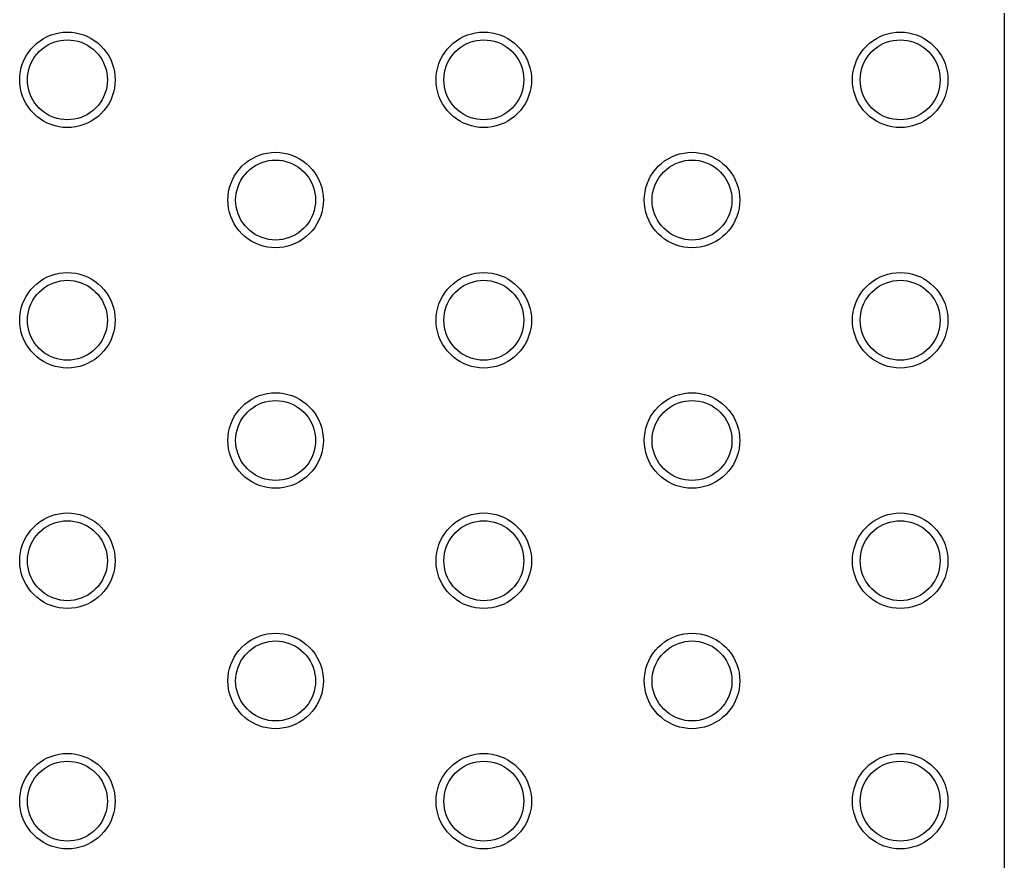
# Model space of a CAD drawing. Header units: millimetres. Extents: x 0 to 689, y -1000001 to 2212.
# Drawn here: x 291.1 to 454.9, y 1665 to 1805 of the extents above; entities that cross this region are included whole.
import ezdxf

# ---------------------------------------------------------------- set-up
doc = ezdxf.new("R2010")
doc.units = ezdxf.units.MM
doc.layers.add('DRAWING', color=7, linetype='Continuous')

msp = doc.modelspace()

# ---------------------------------------------------------------- linework, layer by layer
at = {"layer": 'DRAWING', "linetype": 'CONTINUOUS', "true_color": 0x222222}
msp.add_line((454.92, 2135), (454.92, 335), dxfattribs=at)
at = {"layer": 'DRAWING', "linetype": 'CONTINUOUS', "true_color": 0xff1a1a}
for points in [[(306.98, 1795), (306.95, 1794.31), (306.86, 1793.62), (306.71, 1792.94), (306.5, 1792.28), (306.24, 1791.64), (305.92, 1791.03), (305.54, 1790.45), (305.12, 1789.9), (304.65, 1789.39), (304.14, 1788.92), (303.59, 1788.5), (303.01, 1788.12), (302.4, 1787.8), (301.76, 1787.54), (301.1, 1787.33), (300.42, 1787.18), (299.73, 1787.09), (299.04, 1787.06), (298.35, 1787.09), (297.66, 1787.18), (296.98, 1787.33), (296.32, 1787.54), (295.68, 1787.8), (295.07, 1788.12), (294.49, 1788.5), (293.94, 1788.92), (293.43, 1789.39), (292.96, 1789.9), (292.54, 1790.45), (292.16, 1791.03), (291.84, 1791.64), (291.58, 1792.28), (291.37, 1792.94), (291.22, 1793.62), (291.13, 1794.31), (291.1, 1795), (291.13, 1795.69), (291.22, 1796.38), (291.37, 1797.06), (291.58, 1797.72), (291.84, 1798.36), (292.16, 1798.97), (292.54, 1799.55), (292.96, 1800.1), (293.43, 1800.61), (293.94, 1801.08), (294.49, 1801.5), (295.07, 1801.88), (295.68, 1802.2), (296.32, 1802.46), (296.98, 1802.67), (297.66, 1802.82), (298.35, 1802.91), (299.04, 1802.94), (299.73, 1802.91), (300.42, 1802.82), (301.1, 1802.67), (301.76, 1802.46), (302.4, 1802.2), (303.01, 1801.88), (303.59, 1801.5), (304.14, 1801.08), (304.65, 1800.61), (305.12, 1800.1), (305.54, 1799.55), (305.92, 1798.97), (306.24, 1798.36), (306.5, 1797.72), (306.71, 1797.06), (306.86, 1796.38), (306.95, 1795.69), (306.98, 1795)], [(376.26, 1795), (376.23, 1794.31), (376.14, 1793.62), (375.99, 1792.94), (375.78, 1792.28), (375.52, 1791.64), (375.2, 1791.03), (374.82, 1790.45), (374.4, 1789.9), (373.93, 1789.39), (373.42, 1788.92), (372.87, 1788.5), (372.29, 1788.12), (371.68, 1787.8), (371.04, 1787.54), (370.38, 1787.33), (369.7, 1787.18), (369.01, 1787.09), (368.32, 1787.06), (367.63, 1787.09), (366.94, 1787.18), (366.26, 1787.33), (365.6, 1787.54), (364.96, 1787.8), (364.35, 1788.12), (363.77, 1788.5), (363.22, 1788.92), (362.71, 1789.39), (362.24, 1789.9), (361.82, 1790.45), (361.44, 1791.03), (361.12, 1791.64), (360.86, 1792.28), (360.65, 1792.94), (360.5, 1793.62), (360.41, 1794.31), (360.38, 1795), (360.41, 1795.69), (360.5, 1796.38), (360.65, 1797.06), (360.86, 1797.72), (361.12, 1798.36), (361.44, 1798.97), (361.82, 1799.55), (362.24, 1800.1), (362.71, 1800.61), (363.22, 1801.08), (363.77, 1801.5), (364.35, 1801.88), (364.96, 1802.2), (365.6, 1802.46), (366.26, 1802.67), (366.94, 1802.82), (367.63, 1802.91), (368.32, 1802.94), (369.01, 1802.91), (369.7, 1802.82), (370.38, 1802.67), (371.04, 1802.46), (371.68, 1802.2), (372.29, 1801.88), (372.87, 1801.5), (373.42, 1801.08), (373.93, 1800.61), (374.4, 1800.1), (374.82, 1799.55), (375.2, 1798.97), (375.52, 1798.36), (375.78, 1797.72), (375.99, 1797.06), (376.14, 1796.38), (376.23, 1795.69), (376.26, 1795)], [(445.54, 1795), (445.51, 1794.31), (445.42, 1793.62), (445.27, 1792.94), (445.06, 1792.28), (444.8, 1791.64), (444.48, 1791.03), (444.1, 1790.45), (443.68, 1789.9), (443.21, 1789.39), (442.7, 1788.92), (442.15, 1788.5), (441.57, 1788.12), (440.96, 1787.8), (440.32, 1787.54), (439.66, 1787.33), (438.98, 1787.18), (438.29, 1787.09), (437.6, 1787.06), (436.91, 1787.09), (436.22, 1787.18), (435.54, 1787.33), (434.88, 1787.54), (434.24, 1787.8), (433.63, 1788.12), (433.05, 1788.5), (432.5, 1788.92), (431.99, 1789.39), (431.52, 1789.9), (431.1, 1790.45), (430.72, 1791.03), (430.4, 1791.64), (430.14, 1792.28), (429.93, 1792.94), (429.78, 1793.62), (429.69, 1794.31), (429.66, 1795), (429.69, 1795.69), (429.78, 1796.38), (429.93, 1797.06), (430.14, 1797.72), (430.4, 1798.36), (430.72, 1798.97), (431.1, 1799.55), (431.52, 1800.1), (431.99, 1800.61), (432.5, 1801.08), (433.05, 1801.5), (433.63, 1801.88), (434.24, 1802.2), (434.88, 1802.46), (435.54, 1802.67), (436.22, 1802.82), (436.91, 1802.91), (437.6, 1802.94), (438.29, 1802.91), (438.98, 1802.82), (439.66, 1802.67), (440.32, 1802.46), (440.96, 1802.2), (441.57, 1801.88), (442.15, 1801.5), (442.7, 1801.08), (443.21, 1800.61), (443.68, 1800.1), (444.1, 1799.55), (444.48, 1798.97), (444.8, 1798.36), (445.06, 1797.72), (445.27, 1797.06), (445.42, 1796.38), (445.51, 1795.69), (445.54, 1795)], [(341.62, 1775), (341.59, 1774.31), (341.5, 1773.62), (341.35, 1772.94), (341.14, 1772.28), (340.88, 1771.64), (340.56, 1771.03), (340.18, 1770.45), (339.76, 1769.9), (339.29, 1769.39), (338.78, 1768.92), (338.23, 1768.5), (337.65, 1768.12), (337.04, 1767.8), (336.4, 1767.54), (335.74, 1767.33), (335.06, 1767.18), (334.37, 1767.09), (333.68, 1767.06), (332.99, 1767.09), (332.3, 1767.18), (331.62, 1767.33), (330.96, 1767.54), (330.32, 1767.8), (329.71, 1768.12), (329.13, 1768.5), (328.58, 1768.92), (328.07, 1769.39), (327.6, 1769.9), (327.18, 1770.45), (326.8, 1771.03), (326.48, 1771.64), (326.22, 1772.28), (326.01, 1772.94), (325.86, 1773.62), (325.77, 1774.31), (325.74, 1775), (325.77, 1775.69), (325.86, 1776.38), (326.01, 1777.06), (326.22, 1777.72), (326.48, 1778.36), (326.8, 1778.97), (327.18, 1779.55), (327.6, 1780.1), (328.07, 1780.61), (328.58, 1781.08), (329.13, 1781.5), (329.71, 1781.88), (330.32, 1782.2), (330.96, 1782.46), (331.62, 1782.67), (332.3, 1782.82), (332.99, 1782.91), (333.68, 1782.94), (334.37, 1782.91), (335.06, 1782.82), (335.74, 1782.67), (336.4, 1782.46), (337.04, 1782.2), (337.65, 1781.88), (338.23, 1781.5), (338.78, 1781.08), (339.29, 1780.61), (339.76, 1780.1), (340.18, 1779.55), (340.56, 1778.97), (340.88, 1778.36), (341.14, 1777.72), (341.35, 1777.06), (341.5, 1776.38), (341.59, 1775.69), (341.62, 1775)], [(410.9, 1775), (410.87, 1774.31), (410.78, 1773.62), (410.63, 1772.94), (410.42, 1772.28), (410.16, 1771.64), (409.84, 1771.03), (409.46, 1770.45), (409.04, 1769.9), (408.57, 1769.39), (408.06, 1768.92), (407.51, 1768.5), (406.93, 1768.12), (406.32, 1767.8), (405.68, 1767.54), (405.02, 1767.33), (404.34, 1767.18), (403.65, 1767.09), (402.96, 1767.06), (402.27, 1767.09), (401.58, 1767.18), (400.9, 1767.33), (400.24, 1767.54), (399.6, 1767.8), (398.99, 1768.12), (398.41, 1768.5), (397.86, 1768.92), (397.35, 1769.39), (396.88, 1769.9), (396.46, 1770.45), (396.08, 1771.03), (395.76, 1771.64), (395.5, 1772.28), (395.29, 1772.94), (395.14, 1773.62), (395.05, 1774.31), (395.02, 1775), (395.05, 1775.69), (395.14, 1776.38), (395.29, 1777.06), (395.5, 1777.72), (395.76, 1778.36), (396.08, 1778.97), (396.46, 1779.55), (396.88, 1780.1), (397.35, 1780.61), (397.86, 1781.08), (398.41, 1781.5), (398.99, 1781.88), (399.6, 1782.2), (400.24, 1782.46), (400.9, 1782.67), (401.58, 1782.82), (402.27, 1782.91), (402.96, 1782.94), (403.65, 1782.91), (404.34, 1782.82), (405.02, 1782.67), (405.68, 1782.46), (406.32, 1782.2), (406.93, 1781.88), (407.51, 1781.5), (408.06, 1781.08), (408.57, 1780.61), (409.04, 1780.1), (409.46, 1779.55), (409.84, 1778.97), (410.16, 1778.36), (410.42, 1777.72), (410.63, 1777.06), (410.78, 1776.38), (410.87, 1775.69), (410.9, 1775)], [(306.98, 1755), (306.95, 1754.31), (306.86, 1753.62), (306.71, 1752.94), (306.5, 1752.28), (306.24, 1751.64), (305.92, 1751.03), (305.54, 1750.45), (305.12, 1749.9), (304.65, 1749.39), (304.14, 1748.92), (303.59, 1748.5), (303.01, 1748.12), (302.4, 1747.8), (301.76, 1747.54), (301.1, 1747.33), (300.42, 1747.18), (299.73, 1747.09), (299.04, 1747.06), (298.35, 1747.09), (297.66, 1747.18), (296.98, 1747.33), (296.32, 1747.54), (295.68, 1747.8), (295.07, 1748.12), (294.49, 1748.5), (293.94, 1748.92), (293.43, 1749.39), (292.96, 1749.9), (292.54, 1750.45), (292.16, 1751.03), (291.84, 1751.64), (291.58, 1752.28), (291.37, 1752.94), (291.22, 1753.62), (291.13, 1754.31), (291.1, 1755), (291.13, 1755.69), (291.22, 1756.38), (291.37, 1757.06), (291.58, 1757.72), (291.84, 1758.36), (292.16, 1758.97), (292.54, 1759.55), (292.96, 1760.1), (293.43, 1760.61), (293.94, 1761.08), (294.49, 1761.5), (295.07, 1761.88), (295.68, 1762.2), (296.32, 1762.46), (296.98, 1762.67), (297.66, 1762.82), (298.35, 1762.91), (299.04, 1762.94), (299.73, 1762.91), (300.42, 1762.82), (301.1, 1762.67), (301.76, 1762.46), (302.4, 1762.2), (303.01, 1761.88), (303.59, 1761.5), (304.14, 1761.08), (304.65, 1760.61), (305.12, 1760.1), (305.54, 1759.55), (305.92, 1758.97), (306.24, 1758.36), (306.5, 1757.72), (306.71, 1757.06), (306.86, 1756.38), (306.95, 1755.69), (306.98, 1755)], [(376.26, 1755), (376.23, 1754.31), (376.14, 1753.62), (375.99, 1752.94), (375.78, 1752.28), (375.52, 1751.64), (375.2, 1751.03), (374.82, 1750.45), (374.4, 1749.9), (373.93, 1749.39), (373.42, 1748.92), (372.87, 1748.5), (372.29, 1748.12), (371.68, 1747.8), (371.04, 1747.54), (370.38, 1747.33), (369.7, 1747.18), (369.01, 1747.09), (368.32, 1747.06), (367.63, 1747.09), (366.94, 1747.18), (366.26, 1747.33), (365.6, 1747.54), (364.96, 1747.8), (364.35, 1748.12), (363.77, 1748.5), (363.22, 1748.92), (362.71, 1749.39), (362.24, 1749.9), (361.82, 1750.45), (361.44, 1751.03), (361.12, 1751.64), (360.86, 1752.28), (360.65, 1752.94), (360.5, 1753.62), (360.41, 1754.31), (360.38, 1755), (360.41, 1755.69), (360.5, 1756.38), (360.65, 1757.06), (360.86, 1757.72), (361.12, 1758.36), (361.44, 1758.97), (361.82, 1759.55), (362.24, 1760.1), (362.71, 1760.61), (363.22, 1761.08), (363.77, 1761.5), (364.35, 1761.88), (364.96, 1762.2), (365.6, 1762.46), (366.26, 1762.67), (366.94, 1762.82), (367.63, 1762.91), (368.32, 1762.94), (369.01, 1762.91), (369.7, 1762.82), (370.38, 1762.67), (371.04, 1762.46), (371.68, 1762.2), (372.29, 1761.88), (372.87, 1761.5), (373.42, 1761.08), (373.93, 1760.61), (374.4, 1760.1), (374.82, 1759.55), (375.2, 1758.97), (375.52, 1758.36), (375.78, 1757.72), (375.99, 1757.06), (376.14, 1756.38), (376.23, 1755.69), (376.26, 1755)], [(445.54, 1755), (445.51, 1754.31), (445.42, 1753.62), (445.27, 1752.94), (445.06, 1752.28), (444.8, 1751.64), (444.48, 1751.03), (444.1, 1750.45), (443.68, 1749.9), (443.21, 1749.39), (442.7, 1748.92), (442.15, 1748.5), (441.57, 1748.12), (440.96, 1747.8), (440.32, 1747.54), (439.66, 1747.33), (438.98, 1747.18), (438.29, 1747.09), (437.6, 1747.06), (436.91, 1747.09), (436.22, 1747.18), (435.54, 1747.33), (434.88, 1747.54), (434.24, 1747.8), (433.63, 1748.12), (433.05, 1748.5), (432.5, 1748.92), (431.99, 1749.39), (431.52, 1749.9), (431.1, 1750.45), (430.72, 1751.03), (430.4, 1751.64), (430.14, 1752.28), (429.93, 1752.94), (429.78, 1753.62), (429.69, 1754.31), (429.66, 1755), (429.69, 1755.69), (429.78, 1756.38), (429.93, 1757.06), (430.14, 1757.72), (430.4, 1758.36), (430.72, 1758.97), (431.1, 1759.55), (431.52, 1760.1), (431.99, 1760.61), (432.5, 1761.08), (433.05, 1761.5), (433.63, 1761.88), (434.24, 1762.2), (434.88, 1762.46), (435.54, 1762.67), (436.22, 1762.82), (436.91, 1762.91), (437.6, 1762.94), (438.29, 1762.91), (438.98, 1762.82), (439.66, 1762.67), (440.32, 1762.46), (440.96, 1762.2), (441.57, 1761.88), (442.15, 1761.5), (442.7, 1761.08), (443.21, 1760.61), (443.68, 1760.1), (444.1, 1759.55), (444.48, 1758.97), (444.8, 1758.36), (445.06, 1757.72), (445.27, 1757.06), (445.42, 1756.38), (445.51, 1755.69), (445.54, 1755)], [(341.62, 1735), (341.59, 1734.31), (341.5, 1733.62), (341.35, 1732.94), (341.14, 1732.28), (340.88, 1731.64), (340.56, 1731.03), (340.18, 1730.45), (339.76, 1729.9), (339.29, 1729.39), (338.78, 1728.92), (338.23, 1728.5), (337.65, 1728.12), (337.04, 1727.8), (336.4, 1727.54), (335.74, 1727.33), (335.06, 1727.18), (334.37, 1727.09), (333.68, 1727.06), (332.99, 1727.09), (332.3, 1727.18), (331.62, 1727.33), (330.96, 1727.54), (330.32, 1727.8), (329.71, 1728.12), (329.13, 1728.5), (328.58, 1728.92), (328.07, 1729.39), (327.6, 1729.9), (327.18, 1730.45), (326.8, 1731.03), (326.48, 1731.64), (326.22, 1732.28), (326.01, 1732.94), (325.86, 1733.62), (325.77, 1734.31), (325.74, 1735), (325.77, 1735.69), (325.86, 1736.38), (326.01, 1737.06), (326.22, 1737.72), (326.48, 1738.36), (326.8, 1738.97), (327.18, 1739.55), (327.6, 1740.1), (328.07, 1740.61), (328.58, 1741.08), (329.13, 1741.5), (329.71, 1741.88), (330.32, 1742.2), (330.96, 1742.46), (331.62, 1742.67), (332.3, 1742.82), (332.99, 1742.91), (333.68, 1742.94), (334.37, 1742.91), (335.06, 1742.82), (335.74, 1742.67), (336.4, 1742.46), (337.04, 1742.2), (337.65, 1741.88), (338.23, 1741.5), (338.78, 1741.08), (339.29, 1740.61), (339.76, 1740.1), (340.18, 1739.55), (340.56, 1738.97), (340.88, 1738.36), (341.14, 1737.72), (341.35, 1737.06), (341.5, 1736.38), (341.59, 1735.69), (341.62, 1735)], [(410.9, 1735), (410.87, 1734.31), (410.78, 1733.62), (410.63, 1732.94), (410.42, 1732.28), (410.16, 1731.64), (409.84, 1731.03), (409.46, 1730.45), (409.04, 1729.9), (408.57, 1729.39), (408.06, 1728.92), (407.51, 1728.5), (406.93, 1728.12), (406.32, 1727.8), (405.68, 1727.54), (405.02, 1727.33), (404.34, 1727.18), (403.65, 1727.09), (402.96, 1727.06), (402.27, 1727.09), (401.58, 1727.18), (400.9, 1727.33), (400.24, 1727.54), (399.6, 1727.8), (398.99, 1728.12), (398.41, 1728.5), (397.86, 1728.92), (397.35, 1729.39), (396.88, 1729.9), (396.46, 1730.45), (396.08, 1731.03), (395.76, 1731.64), (395.5, 1732.28), (395.29, 1732.94), (395.14, 1733.62), (395.05, 1734.31), (395.02, 1735), (395.05, 1735.69), (395.14, 1736.38), (395.29, 1737.06), (395.5, 1737.72), (395.76, 1738.36), (396.08, 1738.97), (396.46, 1739.55), (396.88, 1740.1), (397.35, 1740.61), (397.86, 1741.08), (398.41, 1741.5), (398.99, 1741.88), (399.6, 1742.2), (400.24, 1742.46), (400.9, 1742.67), (401.58, 1742.82), (402.27, 1742.91), (402.96, 1742.94), (403.65, 1742.91), (404.34, 1742.82), (405.02, 1742.67), (405.68, 1742.46), (406.32, 1742.2), (406.93, 1741.88), (407.51, 1741.5), (408.06, 1741.08), (408.57, 1740.61), (409.04, 1740.1), (409.46, 1739.55), (409.84, 1738.97), (410.16, 1738.36), (410.42, 1737.72), (410.63, 1737.06), (410.78, 1736.38), (410.87, 1735.69), (410.9, 1735)], [(306.98, 1715), (306.95, 1714.31), (306.86, 1713.62), (306.71, 1712.94), (306.5, 1712.28), (306.24, 1711.64), (305.92, 1711.03), (305.54, 1710.45), (305.12, 1709.9), (304.65, 1709.39), (304.14, 1708.92), (303.59, 1708.5), (303.01, 1708.12), (302.4, 1707.8), (301.76, 1707.54), (301.1, 1707.33), (300.42, 1707.18), (299.73, 1707.09), (299.04, 1707.06), (298.35, 1707.09), (297.66, 1707.18), (296.98, 1707.33), (296.32, 1707.54), (295.68, 1707.8), (295.07, 1708.12), (294.49, 1708.5), (293.94, 1708.92), (293.43, 1709.39), (292.96, 1709.9), (292.54, 1710.45), (292.16, 1711.03), (291.84, 1711.64), (291.58, 1712.28), (291.37, 1712.94), (291.22, 1713.62), (291.13, 1714.31), (291.1, 1715), (291.13, 1715.69), (291.22, 1716.38), (291.37, 1717.06), (291.58, 1717.72), (291.84, 1718.36), (292.16, 1718.97), (292.54, 1719.55), (292.96, 1720.1), (293.43, 1720.61), (293.94, 1721.08), (294.49, 1721.5), (295.07, 1721.88), (295.68, 1722.2), (296.32, 1722.46), (296.98, 1722.67), (297.66, 1722.82), (298.35, 1722.91), (299.04, 1722.94), (299.73, 1722.91), (300.42, 1722.82), (301.1, 1722.67), (301.76, 1722.46), (302.4, 1722.2), (303.01, 1721.88), (303.59, 1721.5), (304.14, 1721.08), (304.65, 1720.61), (305.12, 1720.1), (305.54, 1719.55), (305.92, 1718.97), (306.24, 1718.36), (306.5, 1717.72), (306.71, 1717.06), (306.86, 1716.38), (306.95, 1715.69), (306.98, 1715)], [(376.26, 1715), (376.23, 1714.31), (376.14, 1713.62), (375.99, 1712.94), (375.78, 1712.28), (375.52, 1711.64), (375.2, 1711.03), (374.82, 1710.45), (374.4, 1709.9), (373.93, 1709.39), (373.42, 1708.92), (372.87, 1708.5), (372.29, 1708.12), (371.68, 1707.8), (371.04, 1707.54), (370.38, 1707.33), (369.7, 1707.18), (369.01, 1707.09), (368.32, 1707.06), (367.63, 1707.09), (366.94, 1707.18), (366.26, 1707.33), (365.6, 1707.54), (364.96, 1707.8), (364.35, 1708.12), (363.77, 1708.5), (363.22, 1708.92), (362.71, 1709.39), (362.24, 1709.9), (361.82, 1710.45), (361.44, 1711.03), (361.12, 1711.64), (360.86, 1712.28), (360.65, 1712.94), (360.5, 1713.62), (360.41, 1714.31), (360.38, 1715), (360.41, 1715.69), (360.5, 1716.38), (360.65, 1717.06), (360.86, 1717.72), (361.12, 1718.36), (361.44, 1718.97), (361.82, 1719.55), (362.24, 1720.1), (362.71, 1720.61), (363.22, 1721.08), (363.77, 1721.5), (364.35, 1721.88), (364.96, 1722.2), (365.6, 1722.46), (366.26, 1722.67), (366.94, 1722.82), (367.63, 1722.91), (368.32, 1722.94), (369.01, 1722.91), (369.7, 1722.82), (370.38, 1722.67), (371.04, 1722.46), (371.68, 1722.2), (372.29, 1721.88), (372.87, 1721.5), (373.42, 1721.08), (373.93, 1720.61), (374.4, 1720.1), (374.82, 1719.55), (375.2, 1718.97), (375.52, 1718.36), (375.78, 1717.72), (375.99, 1717.06), (376.14, 1716.38), (376.23, 1715.69), (376.26, 1715)], [(445.54, 1715), (445.51, 1714.31), (445.42, 1713.62), (445.27, 1712.94), (445.06, 1712.28), (444.8, 1711.64), (444.48, 1711.03), (444.1, 1710.45), (443.68, 1709.9), (443.21, 1709.39), (442.7, 1708.92), (442.15, 1708.5), (441.57, 1708.12), (440.96, 1707.8), (440.32, 1707.54), (439.66, 1707.33), (438.98, 1707.18), (438.29, 1707.09), (437.6, 1707.06), (436.91, 1707.09), (436.22, 1707.18), (435.54, 1707.33), (434.88, 1707.54), (434.24, 1707.8), (433.63, 1708.12), (433.05, 1708.5), (432.5, 1708.92), (431.99, 1709.39), (431.52, 1709.9), (431.1, 1710.45), (430.72, 1711.03), (430.4, 1711.64), (430.14, 1712.28), (429.93, 1712.94), (429.78, 1713.62), (429.69, 1714.31), (429.66, 1715), (429.69, 1715.69), (429.78, 1716.38), (429.93, 1717.06), (430.14, 1717.72), (430.4, 1718.36), (430.72, 1718.97), (431.1, 1719.55), (431.52, 1720.1), (431.99, 1720.61), (432.5, 1721.08), (433.05, 1721.5), (433.63, 1721.88), (434.24, 1722.2), (434.88, 1722.46), (435.54, 1722.67), (436.22, 1722.82), (436.91, 1722.91), (437.6, 1722.94), (438.29, 1722.91), (438.98, 1722.82), (439.66, 1722.67), (440.32, 1722.46), (440.96, 1722.2), (441.57, 1721.88), (442.15, 1721.5), (442.7, 1721.08), (443.21, 1720.61), (443.68, 1720.1), (444.1, 1719.55), (444.48, 1718.97), (444.8, 1718.36), (445.06, 1717.72), (445.27, 1717.06), (445.42, 1716.38), (445.51, 1715.69), (445.54, 1715)], [(341.62, 1695), (341.59, 1694.31), (341.5, 1693.62), (341.35, 1692.94), (341.14, 1692.28), (340.88, 1691.64), (340.56, 1691.03), (340.18, 1690.45), (339.76, 1689.9), (339.29, 1689.39), (338.78, 1688.92), (338.23, 1688.5), (337.65, 1688.12), (337.04, 1687.8), (336.4, 1687.54), (335.74, 1687.33), (335.06, 1687.18), (334.37, 1687.09), (333.68, 1687.06), (332.99, 1687.09), (332.3, 1687.18), (331.62, 1687.33), (330.96, 1687.54), (330.32, 1687.8), (329.71, 1688.12), (329.13, 1688.5), (328.58, 1688.92), (328.07, 1689.39), (327.6, 1689.9), (327.18, 1690.45), (326.8, 1691.03), (326.48, 1691.64), (326.22, 1692.28), (326.01, 1692.94), (325.86, 1693.62), (325.77, 1694.31), (325.74, 1695), (325.77, 1695.69), (325.86, 1696.38), (326.01, 1697.06), (326.22, 1697.72), (326.48, 1698.36), (326.8, 1698.97), (327.18, 1699.55), (327.6, 1700.1), (328.07, 1700.61), (328.58, 1701.08), (329.13, 1701.5), (329.71, 1701.88), (330.32, 1702.2), (330.96, 1702.46), (331.62, 1702.67), (332.3, 1702.82), (332.99, 1702.91), (333.68, 1702.94), (334.37, 1702.91), (335.06, 1702.82), (335.74, 1702.67), (336.4, 1702.46), (337.04, 1702.2), (337.65, 1701.88), (338.23, 1701.5), (338.78, 1701.08), (339.29, 1700.61), (339.76, 1700.1), (340.18, 1699.55), (340.56, 1698.97), (340.88, 1698.36), (341.14, 1697.72), (341.35, 1697.06), (341.5, 1696.38), (341.59, 1695.69), (341.62, 1695)], [(410.9, 1695), (410.87, 1694.31), (410.78, 1693.62), (410.63, 1692.94), (410.42, 1692.28), (410.16, 1691.64), (409.84, 1691.03), (409.46, 1690.45), (409.04, 1689.9), (408.57, 1689.39), (408.06, 1688.92), (407.51, 1688.5), (406.93, 1688.12), (406.32, 1687.8), (405.68, 1687.54), (405.02, 1687.33), (404.34, 1687.18), (403.65, 1687.09), (402.96, 1687.06), (402.27, 1687.09), (401.58, 1687.18), (400.9, 1687.33), (400.24, 1687.54), (399.6, 1687.8), (398.99, 1688.12), (398.41, 1688.5), (397.86, 1688.92), (397.35, 1689.39), (396.88, 1689.9), (396.46, 1690.45), (396.08, 1691.03), (395.76, 1691.64), (395.5, 1692.28), (395.29, 1692.94), (395.14, 1693.62), (395.05, 1694.31), (395.02, 1695), (395.05, 1695.69), (395.14, 1696.38), (395.29, 1697.06), (395.5, 1697.72), (395.76, 1698.36), (396.08, 1698.97), (396.46, 1699.55), (396.88, 1700.1), (397.35, 1700.61), (397.86, 1701.08), (398.41, 1701.5), (398.99, 1701.88), (399.6, 1702.2), (400.24, 1702.46), (400.9, 1702.67), (401.58, 1702.82), (402.27, 1702.91), (402.96, 1702.94), (403.65, 1702.91), (404.34, 1702.82), (405.02, 1702.67), (405.68, 1702.46), (406.32, 1702.2), (406.93, 1701.88), (407.51, 1701.5), (408.06, 1701.08), (408.57, 1700.61), (409.04, 1700.1), (409.46, 1699.55), (409.84, 1698.97), (410.16, 1698.36), (410.42, 1697.72), (410.63, 1697.06), (410.78, 1696.38), (410.87, 1695.69), (410.9, 1695)], [(306.98, 1675), (306.95, 1674.31), (306.86, 1673.62), (306.71, 1672.94), (306.5, 1672.28), (306.24, 1671.64), (305.92, 1671.03), (305.54, 1670.45), (305.12, 1669.9), (304.65, 1669.39), (304.14, 1668.92), (303.59, 1668.5), (303.01, 1668.12), (302.4, 1667.8), (301.76, 1667.54), (301.1, 1667.33), (300.42, 1667.18), (299.73, 1667.09), (299.04, 1667.06), (298.35, 1667.09), (297.66, 1667.18), (296.98, 1667.33), (296.32, 1667.54), (295.68, 1667.8), (295.07, 1668.12), (294.49, 1668.5), (293.94, 1668.92), (293.43, 1669.39), (292.96, 1669.9), (292.54, 1670.45), (292.16, 1671.03), (291.84, 1671.64), (291.58, 1672.28), (291.37, 1672.94), (291.22, 1673.62), (291.13, 1674.31), (291.1, 1675), (291.13, 1675.69), (291.22, 1676.38), (291.37, 1677.06), (291.58, 1677.72), (291.84, 1678.36), (292.16, 1678.97), (292.54, 1679.55), (292.96, 1680.1), (293.43, 1680.61), (293.94, 1681.08), (294.49, 1681.5), (295.07, 1681.88), (295.68, 1682.2), (296.32, 1682.46), (296.98, 1682.67), (297.66, 1682.82), (298.35, 1682.91), (299.04, 1682.94), (299.73, 1682.91), (300.42, 1682.82), (301.1, 1682.67), (301.76, 1682.46), (302.4, 1682.2), (303.01, 1681.88), (303.59, 1681.5), (304.14, 1681.08), (304.65, 1680.61), (305.12, 1680.1), (305.54, 1679.55), (305.92, 1678.97), (306.24, 1678.36), (306.5, 1677.72), (306.71, 1677.06), (306.86, 1676.38), (306.95, 1675.69), (306.98, 1675)], [(376.26, 1675), (376.23, 1674.31), (376.14, 1673.62), (375.99, 1672.94), (375.78, 1672.28), (375.52, 1671.64), (375.2, 1671.03), (374.82, 1670.45), (374.4, 1669.9), (373.93, 1669.39), (373.42, 1668.92), (372.87, 1668.5), (372.29, 1668.12), (371.68, 1667.8), (371.04, 1667.54), (370.38, 1667.33), (369.7, 1667.18), (369.01, 1667.09), (368.32, 1667.06), (367.63, 1667.09), (366.94, 1667.18), (366.26, 1667.33), (365.6, 1667.54), (364.96, 1667.8), (364.35, 1668.12), (363.77, 1668.5), (363.22, 1668.92), (362.71, 1669.39), (362.24, 1669.9), (361.82, 1670.45), (361.44, 1671.03), (361.12, 1671.64), (360.86, 1672.28), (360.65, 1672.94), (360.5, 1673.62), (360.41, 1674.31), (360.38, 1675), (360.41, 1675.69), (360.5, 1676.38), (360.65, 1677.06), (360.86, 1677.72), (361.12, 1678.36), (361.44, 1678.97), (361.82, 1679.55), (362.24, 1680.1), (362.71, 1680.61), (363.22, 1681.08), (363.77, 1681.5), (364.35, 1681.88), (364.96, 1682.2), (365.6, 1682.46), (366.26, 1682.67), (366.94, 1682.82), (367.63, 1682.91), (368.32, 1682.94), (369.01, 1682.91), (369.7, 1682.82), (370.38, 1682.67), (371.04, 1682.46), (371.68, 1682.2), (372.29, 1681.88), (372.87, 1681.5), (373.42, 1681.08), (373.93, 1680.61), (374.4, 1680.1), (374.82, 1679.55), (375.2, 1678.97), (375.52, 1678.36), (375.78, 1677.72), (375.99, 1677.06), (376.14, 1676.38), (376.23, 1675.69), (376.26, 1675)], [(445.54, 1675), (445.51, 1674.31), (445.42, 1673.62), (445.27, 1672.94), (445.06, 1672.28), (444.8, 1671.64), (444.48, 1671.03), (444.1, 1670.45), (443.68, 1669.9), (443.21, 1669.39), (442.7, 1668.92), (442.15, 1668.5), (441.57, 1668.12), (440.96, 1667.8), (440.32, 1667.54), (439.66, 1667.33), (438.98, 1667.18), (438.29, 1667.09), (437.6, 1667.06), (436.91, 1667.09), (436.22, 1667.18), (435.54, 1667.33), (434.88, 1667.54), (434.24, 1667.8), (433.63, 1668.12), (433.05, 1668.5), (432.5, 1668.92), (431.99, 1669.39), (431.52, 1669.9), (431.1, 1670.45), (430.72, 1671.03), (430.4, 1671.64), (430.14, 1672.28), (429.93, 1672.94), (429.78, 1673.62), (429.69, 1674.31), (429.66, 1675), (429.69, 1675.69), (429.78, 1676.38), (429.93, 1677.06), (430.14, 1677.72), (430.4, 1678.36), (430.72, 1678.97), (431.1, 1679.55), (431.52, 1680.1), (431.99, 1680.61), (432.5, 1681.08), (433.05, 1681.5), (433.63, 1681.88), (434.24, 1682.2), (434.88, 1682.46), (435.54, 1682.67), (436.22, 1682.82), (436.91, 1682.91), (437.6, 1682.94), (438.29, 1682.91), (438.98, 1682.82), (439.66, 1682.67), (440.32, 1682.46), (440.96, 1682.2), (441.57, 1681.88), (442.15, 1681.5), (442.7, 1681.08), (443.21, 1680.61), (443.68, 1680.1), (444.1, 1679.55), (444.48, 1678.97), (444.8, 1678.36), (445.06, 1677.72), (445.27, 1677.06), (445.42, 1676.38), (445.51, 1675.69), (445.54, 1675)]]:
    msp.add_lwpolyline(points, close=True, dxfattribs=at)
at = {"layer": 'DRAWING', "linetype": 'CONTINUOUS', "true_color": 0x111111}
for points in [[(305.69, 1795), (305.66, 1794.42), (305.59, 1793.85), (305.46, 1793.28), (305.29, 1792.73), (305.07, 1792.19), (304.8, 1791.67), (304.49, 1791.19), (304.13, 1790.73), (303.74, 1790.3), (303.31, 1789.91), (302.85, 1789.55), (302.37, 1789.24), (301.85, 1788.97), (301.31, 1788.75), (300.76, 1788.58), (300.19, 1788.45), (299.62, 1788.38), (299.04, 1788.35), (298.46, 1788.38), (297.89, 1788.45), (297.32, 1788.58), (296.77, 1788.75), (296.23, 1788.97), (295.72, 1789.24), (295.23, 1789.55), (294.77, 1789.91), (294.34, 1790.3), (293.95, 1790.73), (293.59, 1791.19), (293.28, 1791.67), (293.01, 1792.19), (292.79, 1792.73), (292.62, 1793.28), (292.49, 1793.85), (292.42, 1794.42), (292.39, 1795), (292.42, 1795.58), (292.49, 1796.15), (292.62, 1796.72), (292.79, 1797.27), (293.01, 1797.81), (293.28, 1798.33), (293.59, 1798.81), (293.95, 1799.27), (294.34, 1799.7), (294.77, 1800.09), (295.23, 1800.45), (295.72, 1800.76), (296.23, 1801.03), (296.77, 1801.25), (297.32, 1801.42), (297.89, 1801.55), (298.46, 1801.62), (299.04, 1801.65), (299.62, 1801.62), (300.19, 1801.55), (300.76, 1801.42), (301.31, 1801.25), (301.85, 1801.03), (302.37, 1800.76), (302.85, 1800.45), (303.31, 1800.09), (303.74, 1799.7), (304.13, 1799.27), (304.49, 1798.81), (304.8, 1798.33), (305.07, 1797.81), (305.29, 1797.27), (305.46, 1796.72), (305.59, 1796.15), (305.66, 1795.58), (305.69, 1795)], [(374.97, 1795), (374.94, 1794.42), (374.87, 1793.85), (374.74, 1793.28), (374.57, 1792.73), (374.35, 1792.19), (374.08, 1791.67), (373.77, 1791.19), (373.41, 1790.73), (373.02, 1790.3), (372.59, 1789.91), (372.13, 1789.55), (371.64, 1789.24), (371.13, 1788.97), (370.59, 1788.75), (370.04, 1788.58), (369.47, 1788.45), (368.9, 1788.38), (368.32, 1788.35), (367.74, 1788.38), (367.17, 1788.45), (366.6, 1788.58), (366.05, 1788.75), (365.51, 1788.97), (365, 1789.24), (364.51, 1789.55), (364.05, 1789.91), (363.62, 1790.3), (363.23, 1790.73), (362.87, 1791.19), (362.56, 1791.67), (362.29, 1792.19), (362.07, 1792.73), (361.9, 1793.28), (361.77, 1793.85), (361.7, 1794.42), (361.67, 1795), (361.7, 1795.58), (361.77, 1796.15), (361.9, 1796.72), (362.07, 1797.27), (362.29, 1797.81), (362.56, 1798.33), (362.87, 1798.81), (363.23, 1799.27), (363.62, 1799.7), (364.05, 1800.09), (364.51, 1800.45), (365, 1800.76), (365.51, 1801.03), (366.05, 1801.25), (366.6, 1801.42), (367.17, 1801.55), (367.74, 1801.62), (368.32, 1801.65), (368.9, 1801.62), (369.47, 1801.55), (370.04, 1801.42), (370.59, 1801.25), (371.13, 1801.03), (371.64, 1800.76), (372.13, 1800.45), (372.59, 1800.09), (373.02, 1799.7), (373.41, 1799.27), (373.77, 1798.81), (374.08, 1798.33), (374.35, 1797.81), (374.57, 1797.27), (374.74, 1796.72), (374.87, 1796.15), (374.94, 1795.58), (374.97, 1795)], [(444.25, 1795), (444.22, 1794.42), (444.15, 1793.85), (444.02, 1793.28), (443.85, 1792.73), (443.63, 1792.19), (443.36, 1791.67), (443.05, 1791.19), (442.69, 1790.73), (442.3, 1790.3), (441.87, 1789.91), (441.41, 1789.55), (440.93, 1789.24), (440.41, 1788.97), (439.87, 1788.75), (439.32, 1788.58), (438.75, 1788.45), (438.18, 1788.38), (437.6, 1788.35), (437.02, 1788.38), (436.45, 1788.45), (435.88, 1788.58), (435.33, 1788.75), (434.79, 1788.97), (434.28, 1789.24), (433.79, 1789.55), (433.33, 1789.91), (432.9, 1790.3), (432.51, 1790.73), (432.15, 1791.19), (431.84, 1791.67), (431.57, 1792.19), (431.35, 1792.73), (431.18, 1793.28), (431.05, 1793.85), (430.98, 1794.42), (430.95, 1795), (430.98, 1795.58), (431.05, 1796.15), (431.18, 1796.72), (431.35, 1797.27), (431.57, 1797.81), (431.84, 1798.33), (432.15, 1798.81), (432.51, 1799.27), (432.9, 1799.7), (433.33, 1800.09), (433.79, 1800.45), (434.28, 1800.76), (434.79, 1801.03), (435.33, 1801.25), (435.88, 1801.42), (436.45, 1801.55), (437.02, 1801.62), (437.6, 1801.65), (438.18, 1801.62), (438.75, 1801.55), (439.32, 1801.42), (439.87, 1801.25), (440.41, 1801.03), (440.93, 1800.76), (441.41, 1800.45), (441.87, 1800.09), (442.3, 1799.7), (442.69, 1799.27), (443.05, 1798.81), (443.36, 1798.33), (443.63, 1797.81), (443.85, 1797.27), (444.02, 1796.72), (444.15, 1796.15), (444.22, 1795.58), (444.25, 1795)], [(340.33, 1775), (340.3, 1774.42), (340.23, 1773.85), (340.1, 1773.28), (339.93, 1772.73), (339.71, 1772.19), (339.44, 1771.67), (339.13, 1771.19), (338.77, 1770.73), (338.38, 1770.3), (337.95, 1769.91), (337.49, 1769.55), (337, 1769.24), (336.49, 1768.97), (335.95, 1768.75), (335.4, 1768.58), (334.83, 1768.45), (334.26, 1768.38), (333.68, 1768.35), (333.1, 1768.38), (332.53, 1768.45), (331.96, 1768.58), (331.41, 1768.75), (330.87, 1768.97), (330.36, 1769.24), (329.87, 1769.55), (329.41, 1769.91), (328.98, 1770.3), (328.59, 1770.73), (328.23, 1771.19), (327.92, 1771.67), (327.65, 1772.19), (327.43, 1772.73), (327.26, 1773.28), (327.13, 1773.85), (327.06, 1774.42), (327.03, 1775), (327.06, 1775.58), (327.13, 1776.15), (327.26, 1776.72), (327.43, 1777.27), (327.65, 1777.81), (327.92, 1778.33), (328.23, 1778.81), (328.59, 1779.27), (328.98, 1779.7), (329.41, 1780.09), (329.87, 1780.45), (330.36, 1780.76), (330.87, 1781.03), (331.41, 1781.25), (331.96, 1781.42), (332.53, 1781.55), (333.1, 1781.62), (333.68, 1781.65), (334.26, 1781.62), (334.83, 1781.55), (335.4, 1781.42), (335.95, 1781.25), (336.49, 1781.03), (337, 1780.76), (337.49, 1780.45), (337.95, 1780.09), (338.38, 1779.7), (338.77, 1779.27), (339.13, 1778.81), (339.44, 1778.33), (339.71, 1777.81), (339.93, 1777.27), (340.1, 1776.72), (340.23, 1776.15), (340.3, 1775.58), (340.33, 1775)], [(409.61, 1775), (409.58, 1774.42), (409.51, 1773.85), (409.38, 1773.28), (409.21, 1772.73), (408.99, 1772.19), (408.72, 1771.67), (408.41, 1771.19), (408.05, 1770.73), (407.66, 1770.3), (407.23, 1769.91), (406.77, 1769.55), (406.29, 1769.24), (405.77, 1768.97), (405.23, 1768.75), (404.68, 1768.58), (404.11, 1768.45), (403.54, 1768.38), (402.96, 1768.35), (402.38, 1768.38), (401.81, 1768.45), (401.24, 1768.58), (400.69, 1768.75), (400.15, 1768.97), (399.64, 1769.24), (399.15, 1769.55), (398.69, 1769.91), (398.26, 1770.3), (397.87, 1770.73), (397.51, 1771.19), (397.2, 1771.67), (396.93, 1772.19), (396.71, 1772.73), (396.54, 1773.28), (396.41, 1773.85), (396.34, 1774.42), (396.31, 1775), (396.34, 1775.58), (396.41, 1776.15), (396.54, 1776.72), (396.71, 1777.27), (396.93, 1777.81), (397.2, 1778.33), (397.51, 1778.81), (397.87, 1779.27), (398.26, 1779.7), (398.69, 1780.09), (399.15, 1780.45), (399.64, 1780.76), (400.15, 1781.03), (400.69, 1781.25), (401.24, 1781.42), (401.81, 1781.55), (402.38, 1781.62), (402.96, 1781.65), (403.54, 1781.62), (404.11, 1781.55), (404.68, 1781.42), (405.23, 1781.25), (405.77, 1781.03), (406.29, 1780.76), (406.77, 1780.45), (407.23, 1780.09), (407.66, 1779.7), (408.05, 1779.27), (408.41, 1778.81), (408.72, 1778.33), (408.99, 1777.81), (409.21, 1777.27), (409.38, 1776.72), (409.51, 1776.15), (409.58, 1775.58), (409.61, 1775)], [(305.69, 1755), (305.66, 1754.42), (305.59, 1753.85), (305.46, 1753.28), (305.29, 1752.73), (305.07, 1752.19), (304.8, 1751.67), (304.49, 1751.19), (304.13, 1750.73), (303.74, 1750.3), (303.31, 1749.91), (302.85, 1749.55), (302.37, 1749.24), (301.85, 1748.97), (301.31, 1748.75), (300.76, 1748.58), (300.19, 1748.45), (299.62, 1748.38), (299.04, 1748.35), (298.46, 1748.38), (297.89, 1748.45), (297.32, 1748.58), (296.77, 1748.75), (296.23, 1748.97), (295.72, 1749.24), (295.23, 1749.55), (294.77, 1749.91), (294.34, 1750.3), (293.95, 1750.73), (293.59, 1751.19), (293.28, 1751.67), (293.01, 1752.19), (292.79, 1752.73), (292.62, 1753.28), (292.49, 1753.85), (292.42, 1754.42), (292.39, 1755), (292.42, 1755.58), (292.49, 1756.15), (292.62, 1756.72), (292.79, 1757.27), (293.01, 1757.81), (293.28, 1758.33), (293.59, 1758.81), (293.95, 1759.27), (294.34, 1759.7), (294.77, 1760.09), (295.23, 1760.45), (295.72, 1760.76), (296.23, 1761.03), (296.77, 1761.25), (297.32, 1761.42), (297.89, 1761.55), (298.46, 1761.62), (299.04, 1761.65), (299.62, 1761.62), (300.19, 1761.55), (300.76, 1761.42), (301.31, 1761.25), (301.85, 1761.03), (302.37, 1760.76), (302.85, 1760.45), (303.31, 1760.09), (303.74, 1759.7), (304.13, 1759.27), (304.49, 1758.81), (304.8, 1758.33), (305.07, 1757.81), (305.29, 1757.27), (305.46, 1756.72), (305.59, 1756.15), (305.66, 1755.58), (305.69, 1755)], [(374.97, 1755), (374.94, 1754.42), (374.87, 1753.85), (374.74, 1753.28), (374.57, 1752.73), (374.35, 1752.19), (374.08, 1751.67), (373.77, 1751.19), (373.41, 1750.73), (373.02, 1750.3), (372.59, 1749.91), (372.13, 1749.55), (371.64, 1749.24), (371.13, 1748.97), (370.59, 1748.75), (370.04, 1748.58), (369.47, 1748.45), (368.9, 1748.38), (368.32, 1748.35), (367.74, 1748.38), (367.17, 1748.45), (366.6, 1748.58), (366.05, 1748.75), (365.51, 1748.97), (365, 1749.24), (364.51, 1749.55), (364.05, 1749.91), (363.62, 1750.3), (363.23, 1750.73), (362.87, 1751.19), (362.56, 1751.67), (362.29, 1752.19), (362.07, 1752.73), (361.9, 1753.28), (361.77, 1753.85), (361.7, 1754.42), (361.67, 1755), (361.7, 1755.58), (361.77, 1756.15), (361.9, 1756.72), (362.07, 1757.27), (362.29, 1757.81), (362.56, 1758.33), (362.87, 1758.81), (363.23, 1759.27), (363.62, 1759.7), (364.05, 1760.09), (364.51, 1760.45), (365, 1760.76), (365.51, 1761.03), (366.05, 1761.25), (366.6, 1761.42), (367.17, 1761.55), (367.74, 1761.62), (368.32, 1761.65), (368.9, 1761.62), (369.47, 1761.55), (370.04, 1761.42), (370.59, 1761.25), (371.13, 1761.03), (371.64, 1760.76), (372.13, 1760.45), (372.59, 1760.09), (373.02, 1759.7), (373.41, 1759.27), (373.77, 1758.81), (374.08, 1758.33), (374.35, 1757.81), (374.57, 1757.27), (374.74, 1756.72), (374.87, 1756.15), (374.94, 1755.58), (374.97, 1755)], [(444.25, 1755), (444.22, 1754.42), (444.15, 1753.85), (444.02, 1753.28), (443.85, 1752.73), (443.63, 1752.19), (443.36, 1751.67), (443.05, 1751.19), (442.69, 1750.73), (442.3, 1750.3), (441.87, 1749.91), (441.41, 1749.55), (440.93, 1749.24), (440.41, 1748.97), (439.87, 1748.75), (439.32, 1748.58), (438.75, 1748.45), (438.18, 1748.38), (437.6, 1748.35), (437.02, 1748.38), (436.45, 1748.45), (435.88, 1748.58), (435.33, 1748.75), (434.79, 1748.97), (434.28, 1749.24), (433.79, 1749.55), (433.33, 1749.91), (432.9, 1750.3), (432.51, 1750.73), (432.15, 1751.19), (431.84, 1751.67), (431.57, 1752.19), (431.35, 1752.73), (431.18, 1753.28), (431.05, 1753.85), (430.98, 1754.42), (430.95, 1755), (430.98, 1755.58), (431.05, 1756.15), (431.18, 1756.72), (431.35, 1757.27), (431.57, 1757.81), (431.84, 1758.33), (432.15, 1758.81), (432.51, 1759.27), (432.9, 1759.7), (433.33, 1760.09), (433.79, 1760.45), (434.28, 1760.76), (434.79, 1761.03), (435.33, 1761.25), (435.88, 1761.42), (436.45, 1761.55), (437.02, 1761.62), (437.6, 1761.65), (438.18, 1761.62), (438.75, 1761.55), (439.32, 1761.42), (439.87, 1761.25), (440.41, 1761.03), (440.93, 1760.76), (441.41, 1760.45), (441.87, 1760.09), (442.3, 1759.7), (442.69, 1759.27), (443.05, 1758.81), (443.36, 1758.33), (443.63, 1757.81), (443.85, 1757.27), (444.02, 1756.72), (444.15, 1756.15), (444.22, 1755.58), (444.25, 1755)], [(340.33, 1735), (340.3, 1734.42), (340.23, 1733.85), (340.1, 1733.28), (339.93, 1732.73), (339.71, 1732.19), (339.44, 1731.67), (339.13, 1731.19), (338.77, 1730.73), (338.38, 1730.3), (337.95, 1729.91), (337.49, 1729.55), (337, 1729.24), (336.49, 1728.97), (335.95, 1728.75), (335.4, 1728.58), (334.83, 1728.45), (334.26, 1728.38), (333.68, 1728.35), (333.1, 1728.38), (332.53, 1728.45), (331.96, 1728.58), (331.41, 1728.75), (330.87, 1728.97), (330.36, 1729.24), (329.87, 1729.55), (329.41, 1729.91), (328.98, 1730.3), (328.59, 1730.73), (328.23, 1731.19), (327.92, 1731.67), (327.65, 1732.19), (327.43, 1732.73), (327.26, 1733.28), (327.13, 1733.85), (327.06, 1734.42), (327.03, 1735), (327.06, 1735.58), (327.13, 1736.15), (327.26, 1736.72), (327.43, 1737.27), (327.65, 1737.81), (327.92, 1738.33), (328.23, 1738.81), (328.59, 1739.27), (328.98, 1739.7), (329.41, 1740.09), (329.87, 1740.45), (330.36, 1740.76), (330.87, 1741.03), (331.41, 1741.25), (331.96, 1741.42), (332.53, 1741.55), (333.1, 1741.62), (333.68, 1741.65), (334.26, 1741.62), (334.83, 1741.55), (335.4, 1741.42), (335.95, 1741.25), (336.49, 1741.03), (337, 1740.76), (337.49, 1740.45), (337.95, 1740.09), (338.38, 1739.7), (338.77, 1739.27), (339.13, 1738.81), (339.44, 1738.33), (339.71, 1737.81), (339.93, 1737.27), (340.1, 1736.72), (340.23, 1736.15), (340.3, 1735.58), (340.33, 1735)], [(409.61, 1735), (409.58, 1734.42), (409.51, 1733.85), (409.38, 1733.28), (409.21, 1732.73), (408.99, 1732.19), (408.72, 1731.67), (408.41, 1731.19), (408.05, 1730.73), (407.66, 1730.3), (407.23, 1729.91), (406.77, 1729.55), (406.29, 1729.24), (405.77, 1728.97), (405.23, 1728.75), (404.68, 1728.58), (404.11, 1728.45), (403.54, 1728.38), (402.96, 1728.35), (402.38, 1728.38), (401.81, 1728.45), (401.24, 1728.58), (400.69, 1728.75), (400.15, 1728.97), (399.64, 1729.24), (399.15, 1729.55), (398.69, 1729.91), (398.26, 1730.3), (397.87, 1730.73), (397.51, 1731.19), (397.2, 1731.67), (396.93, 1732.19), (396.71, 1732.73), (396.54, 1733.28), (396.41, 1733.85), (396.34, 1734.42), (396.31, 1735), (396.34, 1735.58), (396.41, 1736.15), (396.54, 1736.72), (396.71, 1737.27), (396.93, 1737.81), (397.2, 1738.33), (397.51, 1738.81), (397.87, 1739.27), (398.26, 1739.7), (398.69, 1740.09), (399.15, 1740.45), (399.64, 1740.76), (400.15, 1741.03), (400.69, 1741.25), (401.24, 1741.42), (401.81, 1741.55), (402.38, 1741.62), (402.96, 1741.65), (403.54, 1741.62), (404.11, 1741.55), (404.68, 1741.42), (405.23, 1741.25), (405.77, 1741.03), (406.29, 1740.76), (406.77, 1740.45), (407.23, 1740.09), (407.66, 1739.7), (408.05, 1739.27), (408.41, 1738.81), (408.72, 1738.33), (408.99, 1737.81), (409.21, 1737.27), (409.38, 1736.72), (409.51, 1736.15), (409.58, 1735.58), (409.61, 1735)], [(305.69, 1715), (305.66, 1714.42), (305.59, 1713.85), (305.46, 1713.28), (305.29, 1712.73), (305.07, 1712.19), (304.8, 1711.67), (304.49, 1711.19), (304.13, 1710.73), (303.74, 1710.3), (303.31, 1709.91), (302.85, 1709.55), (302.37, 1709.24), (301.85, 1708.97), (301.31, 1708.75), (300.76, 1708.58), (300.19, 1708.45), (299.62, 1708.38), (299.04, 1708.35), (298.46, 1708.38), (297.89, 1708.45), (297.32, 1708.58), (296.77, 1708.75), (296.23, 1708.97), (295.72, 1709.24), (295.23, 1709.55), (294.77, 1709.91), (294.34, 1710.3), (293.95, 1710.73), (293.59, 1711.19), (293.28, 1711.67), (293.01, 1712.19), (292.79, 1712.73), (292.62, 1713.28), (292.49, 1713.85), (292.42, 1714.42), (292.39, 1715), (292.42, 1715.58), (292.49, 1716.15), (292.62, 1716.72), (292.79, 1717.27), (293.01, 1717.81), (293.28, 1718.33), (293.59, 1718.81), (293.95, 1719.27), (294.34, 1719.7), (294.77, 1720.09), (295.23, 1720.45), (295.72, 1720.76), (296.23, 1721.03), (296.77, 1721.25), (297.32, 1721.42), (297.89, 1721.55), (298.46, 1721.62), (299.04, 1721.65), (299.62, 1721.62), (300.19, 1721.55), (300.76, 1721.42), (301.31, 1721.25), (301.85, 1721.03), (302.37, 1720.76), (302.85, 1720.45), (303.31, 1720.09), (303.74, 1719.7), (304.13, 1719.27), (304.49, 1718.81), (304.8, 1718.33), (305.07, 1717.81), (305.29, 1717.27), (305.46, 1716.72), (305.59, 1716.15), (305.66, 1715.58), (305.69, 1715)], [(374.97, 1715), (374.94, 1714.42), (374.87, 1713.85), (374.74, 1713.28), (374.57, 1712.73), (374.35, 1712.19), (374.08, 1711.67), (373.77, 1711.19), (373.41, 1710.73), (373.02, 1710.3), (372.59, 1709.91), (372.13, 1709.55), (371.64, 1709.24), (371.13, 1708.97), (370.59, 1708.75), (370.04, 1708.58), (369.47, 1708.45), (368.9, 1708.38), (368.32, 1708.35), (367.74, 1708.38), (367.17, 1708.45), (366.6, 1708.58), (366.05, 1708.75), (365.51, 1708.97), (365, 1709.24), (364.51, 1709.55), (364.05, 1709.91), (363.62, 1710.3), (363.23, 1710.73), (362.87, 1711.19), (362.56, 1711.67), (362.29, 1712.19), (362.07, 1712.73), (361.9, 1713.28), (361.77, 1713.85), (361.7, 1714.42), (361.67, 1715), (361.7, 1715.58), (361.77, 1716.15), (361.9, 1716.72), (362.07, 1717.27), (362.29, 1717.81), (362.56, 1718.33), (362.87, 1718.81), (363.23, 1719.27), (363.62, 1719.7), (364.05, 1720.09), (364.51, 1720.45), (365, 1720.76), (365.51, 1721.03), (366.05, 1721.25), (366.6, 1721.42), (367.17, 1721.55), (367.74, 1721.62), (368.32, 1721.65), (368.9, 1721.62), (369.47, 1721.55), (370.04, 1721.42), (370.59, 1721.25), (371.13, 1721.03), (371.64, 1720.76), (372.13, 1720.45), (372.59, 1720.09), (373.02, 1719.7), (373.41, 1719.27), (373.77, 1718.81), (374.08, 1718.33), (374.35, 1717.81), (374.57, 1717.27), (374.74, 1716.72), (374.87, 1716.15), (374.94, 1715.58), (374.97, 1715)], [(444.25, 1715), (444.22, 1714.42), (444.15, 1713.85), (444.02, 1713.28), (443.85, 1712.73), (443.63, 1712.19), (443.36, 1711.67), (443.05, 1711.19), (442.69, 1710.73), (442.3, 1710.3), (441.87, 1709.91), (441.41, 1709.55), (440.93, 1709.24), (440.41, 1708.97), (439.87, 1708.75), (439.32, 1708.58), (438.75, 1708.45), (438.18, 1708.38), (437.6, 1708.35), (437.02, 1708.38), (436.45, 1708.45), (435.88, 1708.58), (435.33, 1708.75), (434.79, 1708.97), (434.28, 1709.24), (433.79, 1709.55), (433.33, 1709.91), (432.9, 1710.3), (432.51, 1710.73), (432.15, 1711.19), (431.84, 1711.67), (431.57, 1712.19), (431.35, 1712.73), (431.18, 1713.28), (431.05, 1713.85), (430.98, 1714.42), (430.95, 1715), (430.98, 1715.58), (431.05, 1716.15), (431.18, 1716.72), (431.35, 1717.27), (431.57, 1717.81), (431.84, 1718.33), (432.15, 1718.81), (432.51, 1719.27), (432.9, 1719.7), (433.33, 1720.09), (433.79, 1720.45), (434.28, 1720.76), (434.79, 1721.03), (435.33, 1721.25), (435.88, 1721.42), (436.45, 1721.55), (437.02, 1721.62), (437.6, 1721.65), (438.18, 1721.62), (438.75, 1721.55), (439.32, 1721.42), (439.87, 1721.25), (440.41, 1721.03), (440.93, 1720.76), (441.41, 1720.45), (441.87, 1720.09), (442.3, 1719.7), (442.69, 1719.27), (443.05, 1718.81), (443.36, 1718.33), (443.63, 1717.81), (443.85, 1717.27), (444.02, 1716.72), (444.15, 1716.15), (444.22, 1715.58), (444.25, 1715)], [(340.33, 1695), (340.3, 1694.42), (340.23, 1693.85), (340.1, 1693.28), (339.93, 1692.73), (339.71, 1692.19), (339.44, 1691.67), (339.13, 1691.19), (338.77, 1690.73), (338.38, 1690.3), (337.95, 1689.91), (337.49, 1689.55), (337, 1689.24), (336.49, 1688.97), (335.95, 1688.75), (335.4, 1688.58), (334.83, 1688.45), (334.26, 1688.38), (333.68, 1688.35), (333.1, 1688.38), (332.53, 1688.45), (331.96, 1688.58), (331.41, 1688.75), (330.87, 1688.97), (330.36, 1689.24), (329.87, 1689.55), (329.41, 1689.91), (328.98, 1690.3), (328.59, 1690.73), (328.23, 1691.19), (327.92, 1691.67), (327.65, 1692.19), (327.43, 1692.73), (327.26, 1693.28), (327.13, 1693.85), (327.06, 1694.42), (327.03, 1695), (327.06, 1695.58), (327.13, 1696.15), (327.26, 1696.72), (327.43, 1697.27), (327.65, 1697.81), (327.92, 1698.33), (328.23, 1698.81), (328.59, 1699.27), (328.98, 1699.7), (329.41, 1700.09), (329.87, 1700.45), (330.36, 1700.76), (330.87, 1701.03), (331.41, 1701.25), (331.96, 1701.42), (332.53, 1701.55), (333.1, 1701.62), (333.68, 1701.65), (334.26, 1701.62), (334.83, 1701.55), (335.4, 1701.42), (335.95, 1701.25), (336.49, 1701.03), (337, 1700.76), (337.49, 1700.45), (337.95, 1700.09), (338.38, 1699.7), (338.77, 1699.27), (339.13, 1698.81), (339.44, 1698.33), (339.71, 1697.81), (339.93, 1697.27), (340.1, 1696.72), (340.23, 1696.15), (340.3, 1695.58), (340.33, 1695)], [(409.61, 1695), (409.58, 1694.42), (409.51, 1693.85), (409.38, 1693.28), (409.21, 1692.73), (408.99, 1692.19), (408.72, 1691.67), (408.41, 1691.19), (408.05, 1690.73), (407.66, 1690.3), (407.23, 1689.91), (406.77, 1689.55), (406.29, 1689.24), (405.77, 1688.97), (405.23, 1688.75), (404.68, 1688.58), (404.11, 1688.45), (403.54, 1688.38), (402.96, 1688.35), (402.38, 1688.38), (401.81, 1688.45), (401.24, 1688.58), (400.69, 1688.75), (400.15, 1688.97), (399.64, 1689.24), (399.15, 1689.55), (398.69, 1689.91), (398.26, 1690.3), (397.87, 1690.73), (397.51, 1691.19), (397.2, 1691.67), (396.93, 1692.19), (396.71, 1692.73), (396.54, 1693.28), (396.41, 1693.85), (396.34, 1694.42), (396.31, 1695), (396.34, 1695.58), (396.41, 1696.15), (396.54, 1696.72), (396.71, 1697.27), (396.93, 1697.81), (397.2, 1698.33), (397.51, 1698.81), (397.87, 1699.27), (398.26, 1699.7), (398.69, 1700.09), (399.15, 1700.45), (399.64, 1700.76), (400.15, 1701.03), (400.69, 1701.25), (401.24, 1701.42), (401.81, 1701.55), (402.38, 1701.62), (402.96, 1701.65), (403.54, 1701.62), (404.11, 1701.55), (404.68, 1701.42), (405.23, 1701.25), (405.77, 1701.03), (406.29, 1700.76), (406.77, 1700.45), (407.23, 1700.09), (407.66, 1699.7), (408.05, 1699.27), (408.41, 1698.81), (408.72, 1698.33), (408.99, 1697.81), (409.21, 1697.27), (409.38, 1696.72), (409.51, 1696.15), (409.58, 1695.58), (409.61, 1695)], [(305.69, 1675), (305.66, 1674.42), (305.59, 1673.85), (305.46, 1673.28), (305.29, 1672.73), (305.07, 1672.19), (304.8, 1671.67), (304.49, 1671.19), (304.13, 1670.73), (303.74, 1670.3), (303.31, 1669.91), (302.85, 1669.55), (302.37, 1669.24), (301.85, 1668.97), (301.31, 1668.75), (300.76, 1668.58), (300.19, 1668.45), (299.62, 1668.38), (299.04, 1668.35), (298.46, 1668.38), (297.89, 1668.45), (297.32, 1668.58), (296.77, 1668.75), (296.23, 1668.97), (295.72, 1669.24), (295.23, 1669.55), (294.77, 1669.91), (294.34, 1670.3), (293.95, 1670.73), (293.59, 1671.19), (293.28, 1671.67), (293.01, 1672.19), (292.79, 1672.73), (292.62, 1673.28), (292.49, 1673.85), (292.42, 1674.42), (292.39, 1675), (292.42, 1675.58), (292.49, 1676.15), (292.62, 1676.72), (292.79, 1677.27), (293.01, 1677.81), (293.28, 1678.33), (293.59, 1678.81), (293.95, 1679.27), (294.34, 1679.7), (294.77, 1680.09), (295.23, 1680.45), (295.72, 1680.76), (296.23, 1681.03), (296.77, 1681.25), (297.32, 1681.42), (297.89, 1681.55), (298.46, 1681.62), (299.04, 1681.65), (299.62, 1681.62), (300.19, 1681.55), (300.76, 1681.42), (301.31, 1681.25), (301.85, 1681.03), (302.37, 1680.76), (302.85, 1680.45), (303.31, 1680.09), (303.74, 1679.7), (304.13, 1679.27), (304.49, 1678.81), (304.8, 1678.33), (305.07, 1677.81), (305.29, 1677.27), (305.46, 1676.72), (305.59, 1676.15), (305.66, 1675.58), (305.69, 1675)], [(374.97, 1675), (374.94, 1674.42), (374.87, 1673.85), (374.74, 1673.28), (374.57, 1672.73), (374.35, 1672.19), (374.08, 1671.67), (373.77, 1671.19), (373.41, 1670.73), (373.02, 1670.3), (372.59, 1669.91), (372.13, 1669.55), (371.64, 1669.24), (371.13, 1668.97), (370.59, 1668.75), (370.04, 1668.58), (369.47, 1668.45), (368.9, 1668.38), (368.32, 1668.35), (367.74, 1668.38), (367.17, 1668.45), (366.6, 1668.58), (366.05, 1668.75), (365.51, 1668.97), (365, 1669.24), (364.51, 1669.55), (364.05, 1669.91), (363.62, 1670.3), (363.23, 1670.73), (362.87, 1671.19), (362.56, 1671.67), (362.29, 1672.19), (362.07, 1672.73), (361.9, 1673.28), (361.77, 1673.85), (361.7, 1674.42), (361.67, 1675), (361.7, 1675.58), (361.77, 1676.15), (361.9, 1676.72), (362.07, 1677.27), (362.29, 1677.81), (362.56, 1678.33), (362.87, 1678.81), (363.23, 1679.27), (363.62, 1679.7), (364.05, 1680.09), (364.51, 1680.45), (365, 1680.76), (365.51, 1681.03), (366.05, 1681.25), (366.6, 1681.42), (367.17, 1681.55), (367.74, 1681.62), (368.32, 1681.65), (368.9, 1681.62), (369.47, 1681.55), (370.04, 1681.42), (370.59, 1681.25), (371.13, 1681.03), (371.64, 1680.76), (372.13, 1680.45), (372.59, 1680.09), (373.02, 1679.7), (373.41, 1679.27), (373.77, 1678.81), (374.08, 1678.33), (374.35, 1677.81), (374.57, 1677.27), (374.74, 1676.72), (374.87, 1676.15), (374.94, 1675.58), (374.97, 1675)], [(444.25, 1675), (444.22, 1674.42), (444.15, 1673.85), (444.02, 1673.28), (443.85, 1672.73), (443.63, 1672.19), (443.36, 1671.67), (443.05, 1671.19), (442.69, 1670.73), (442.3, 1670.3), (441.87, 1669.91), (441.41, 1669.55), (440.93, 1669.24), (440.41, 1668.97), (439.87, 1668.75), (439.32, 1668.58), (438.75, 1668.45), (438.18, 1668.38), (437.6, 1668.35), (437.02, 1668.38), (436.45, 1668.45), (435.88, 1668.58), (435.33, 1668.75), (434.79, 1668.97), (434.28, 1669.24), (433.79, 1669.55), (433.33, 1669.91), (432.9, 1670.3), (432.51, 1670.73), (432.15, 1671.19), (431.84, 1671.67), (431.57, 1672.19), (431.35, 1672.73), (431.18, 1673.28), (431.05, 1673.85), (430.98, 1674.42), (430.95, 1675), (430.98, 1675.58), (431.05, 1676.15), (431.18, 1676.72), (431.35, 1677.27), (431.57, 1677.81), (431.84, 1678.33), (432.15, 1678.81), (432.51, 1679.27), (432.9, 1679.7), (433.33, 1680.09), (433.79, 1680.45), (434.28, 1680.76), (434.79, 1681.03), (435.33, 1681.25), (435.88, 1681.42), (436.45, 1681.55), (437.02, 1681.62), (437.6, 1681.65), (438.18, 1681.62), (438.75, 1681.55), (439.32, 1681.42), (439.87, 1681.25), (440.41, 1681.03), (440.93, 1680.76), (441.41, 1680.45), (441.87, 1680.09), (442.3, 1679.7), (442.69, 1679.27), (443.05, 1678.81), (443.36, 1678.33), (443.63, 1677.81), (443.85, 1677.27), (444.02, 1676.72), (444.15, 1676.15), (444.22, 1675.58), (444.25, 1675)]]:
    msp.add_lwpolyline(points, close=True, dxfattribs=at)

doc.saveas('drawing.dxf')
